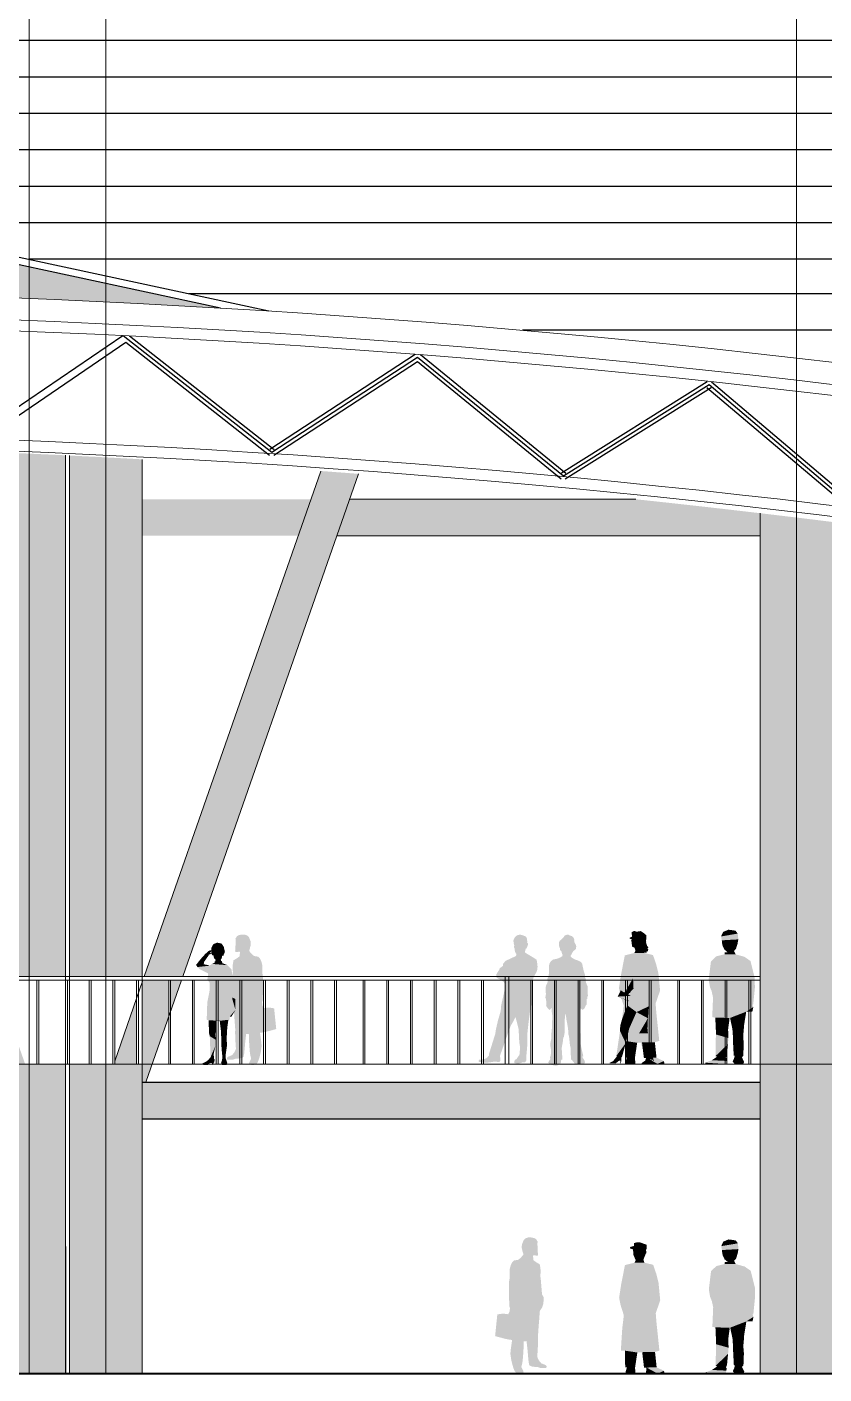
# Model space of a CAD drawing. Header units: metres. Extents: x 2330 to 2661, y 695 to 924.
# Drawn here: x 2532.2 to 2543.13, y 870.39 to 888.87 of the extents above; entities that cross this region are included whole.
import ezdxf

# ---------------------------------------------------------------- set-up
doc = ezdxf.new("R2010")
doc.units = ezdxf.units.M
doc.header["$LTSCALE"] = 20
doc.linetypes.add('ACAD_ISO02W100', pattern=[15, 12, -3])
for name, color, linetype, lineweight in [('Aux4', 31, 'Continuous', 20), ('Axis', 254, 'ACAD_ISO02W100', 5), ('Columns', 30, 'Continuous', 40), ('Equipment', 22, 'Continuous', 18), ('People', 254, 'Continuous', 13)]:
    doc.layers.add(name, color=color, linetype=linetype, lineweight=lineweight)
doc.layers.add('Tree and Others', color=74, linetype='Continuous')

# ---------------------------------------------------------------- blocks, each defined once
blk = doc.blocks.new('*U1')
at = {"linetype": 'Continuous'}
for points in [[(3774, -4942), (3744, -4957), (3805, -4952)], [(3805, -4952), (3744, -4957), (3899, -4972)], [(3744, -4957), (3744, -4987), (3899, -4972)], [(3899, -4972), (3744, -4987), (3912, -4985)], [(3912, -4985), (3744, -4987), (3927, -5014)], [(3744, -4987), (3750, -4991), (3927, -5014)], [(3750, -4991), (3748, -5030), (3927, -5014)], [(3855, -4944), (3805, -4952), (3899, -4972)], [(3922, -5037), (3734, -5068), (3918, -5079)], [(3751, -5037), (3734, -5068), (3922, -5037)], [(3734, -5068), (3744, -5073), (3918, -5079)], [(3744, -5073), (3748, -5136), (3918, -5079)], [(3927, -5014), (3748, -5030), (3922, -5037)], [(3748, -5030), (3751, -5037), (3922, -5037)], [(3918, -5079), (3748, -5136), (3936, -5129)], [(3936, -5129), (3748, -5136), (3950, -5145)], [(3748, -5136), (3787, -5151), (3950, -5145)], [(3950, -5145), (3787, -5151), (3940, -5159)], [(3787, -5151), (3788, -5200), (3940, -5159)], [(3788, -5200), (3734, -5420), (3877, -5203)], [(3877, -5203), (3734, -5420), (3908, -5230)], [(3908, -5230), (3734, -5420), (3944, -5284)], [(3944, -5284), (3734, -5420), (3986, -5421)], [(3940, -5159), (3788, -5200), (3949, -5170)], [(3949, -5170), (3788, -5200), (3946, -5194)], [(3946, -5194), (3788, -5200), (3930, -5195)], [(3930, -5195), (3788, -5200), (3888, -5200)], [(3788, -5200), (3877, -5203), (3888, -5200)], [(3930, -5195), (3888, -5200), (3932, -5207)], [(3888, -5200), (3907, -5213), (3932, -5207)], [(3734, -5420), (3752, -5487), (3986, -5421)], [(3986, -5421), (3752, -5487), (3990, -5569)], [(3752, -5487), (3761, -5527), (3990, -5569)], [(3761, -5527), (3675, -5675), (3767, -5655)], [(3767, -5655), (3675, -5675), (3754, -5668)], [(3956, -5655), (3732, -5745), (3978, -5759)], [(3767, -5655), (3732, -5745), (3956, -5655)], [(3761, -5527), (3767, -5655), (3990, -5569)], [(3990, -5569), (3767, -5655), (3956, -5655)], [(3609, -5676), (3572, -5753), (3652, -5703)], [(3652, -5703), (3572, -5753), (3715, -5706)], [(3715, -5706), (3572, -5753), (3703, -5729)], [(3703, -5729), (3572, -5753), (3732, -5745)], [(3732, -5745), (3572, -5753), (3978, -5759)], [(3572, -5753), (3713, -5807), (3978, -5759)], [(3572, -5753), (3711, -5812), (3713, -5807)], [(3678, -5681), (3652, -5703), (3715, -5706)], [(3754, -5668), (3675, -5675), (3740, -5680)], [(3675, -5675), (3678, -5681), (3740, -5680)], [(3740, -5680), (3678, -5681), (3721, -5710)], [(3678, -5681), (3715, -5706), (3721, -5710)], [(3713, -5807), (3691, -5862), (3974, -5840)], [(3978, -5759), (3713, -5807), (3974, -5840)], [(3691, -5862), (3629, -6021), (3804, -5945)], [(3804, -5945), (3629, -6021), (3714, -6147)], [(3974, -5840), (3691, -5862), (3954, -5874)], [(3691, -5862), (3804, -5945), (3954, -5874)], [(3954, -5874), (3804, -5945), (3945, -6021)], [(3804, -5945), (3834, -6209), (3945, -6021)], [(3603, -6112), (3600, -6178), (3714, -6147)], [(3714, -6147), (3600, -6178), (3671, -6328)], [(3629, -6021), (3603, -6112), (3714, -6147)], [(3945, -6021), (3834, -6209), (3939, -6147)], [(3939, -6147), (3834, -6209), (3945, -6209)], [(3600, -6178), (3554, -6488), (3671, -6328)], [(3834, -6209), (3900, -6498), (3945, -6209)], [(3945, -6209), (3900, -6498), (3960, -6254)], [(3960, -6254), (3900, -6498), (3992, -6460)], [(3671, -6328), (3554, -6488), (3645, -6424)], [(3645, -6424), (3554, -6488), (3624, -6500)], [(3554, -6488), (3563, -6492), (3624, -6500)], [(3992, -6460), (3900, -6498), (3978, -6467)], [(3978, -6467), (3900, -6498), (3934, -6485)], [(3978, -6467), (3934, -6485), (4004, -6491)], [(3934, -6485), (3936, -6493), (4004, -6491)], [(3993, -6467), (3978, -6467), (4004, -6491)], [(3473, -6570), (3472, -6579), (3508, -6579)], [(3515, -6551), (3473, -6570), (3545, -6579)], [(3473, -6570), (3508, -6579), (3545, -6579)], [(3553, -6502), (3515, -6551), (3618, -6503)], [(3618, -6503), (3515, -6551), (3602, -6545)], [(3602, -6545), (3515, -6551), (3587, -6546)], [(3587, -6546), (3515, -6551), (3545, -6579)], [(3618, -6503), (3555, -6502), (3553, -6502)], [(3563, -6492), (3555, -6502), (3624, -6500)], [(3624, -6500), (3555, -6502), (3618, -6503)], [(3618, -6503), (3602, -6545), (3618, -6535)], [(3618, -6535), (3602, -6545), (3611, -6579)], [(3602, -6545), (3606, -6579), (3611, -6579)], [(3869, -6572), (3867, -6581), (3931, -6579)], [(3931, -6579), (3867, -6581), (3910, -6581)], [(3910, -6545), (3869, -6572), (3931, -6579)], [(3926, -6498), (3910, -6545), (3987, -6515)], [(3987, -6515), (3910, -6545), (3968, -6531)], [(3968, -6531), (3910, -6545), (3931, -6579)], [(3936, -6493), (3926, -6498), (3987, -6515)], [(4004, -6491), (3936, -6493), (3987, -6515)], [(4004, -6491), (3987, -6515), (4017, -6548)], [(3987, -6515), (4013, -6553), (4017, -6548)]]:
    blk.add_solid(points, dxfattribs=at)
blk = doc.blocks.new('*U3')
at = {"linetype": 'Continuous'}
for points in [[(5362, -2785), (5332, -2840), (5508, -2824)], [(5508, -2824), (5332, -2840), (5524, -2894)], [(5415, -2764), (5362, -2785), (5478, -2777)], [(5478, -2777), (5362, -2785), (5508, -2824)], [(5178, -3001), (5121, -3075), (5232, -3034)], [(5257, -2913), (5178, -3001), (5262, -2915)], [(5262, -2915), (5178, -3001), (5293, -2935)], [(5293, -2935), (5178, -3001), (5296, -2942)], [(5296, -2942), (5178, -3001), (5232, -3034)], [(5293, -2881), (5262, -2915), (5333, -2885)], [(5333, -2885), (5262, -2915), (5314, -2908)], [(5314, -2908), (5262, -2915), (5333, -2915)], [(5262, -2915), (5293, -2935), (5333, -2915)], [(5323, -2869), (5293, -2881), (5332, -2870)], [(5332, -2870), (5293, -2881), (5333, -2878)], [(5333, -2878), (5293, -2881), (5333, -2885)], [(5333, -2915), (5293, -2935), (5311, -2927)], [(5333, -2915), (5311, -2927), (5334, -2921)], [(5332, -2840), (5333, -2878), (5524, -2894)], [(5333, -2878), (5333, -2885), (5524, -2894)], [(5333, -2885), (5333, -2911), (5524, -2894)], [(5333, -2885), (5333, -2885), (5524, -2894)], [(5524, -2894), (5333, -2911), (5487, -2944)], [(5333, -2911), (5349, -2942), (5363, -2942)], [(5333, -2911), (5363, -2942), (5487, -2944)], [(5363, -2942), (5371, -2983), (5487, -2944)], [(5487, -2944), (5371, -2983), (5478, -2984)], [(5371, -2983), (5393, -3001), (5478, -2984)], [(5393, -3001), (5391, -3022), (5465, -3003)], [(5465, -3003), (5391, -3022), (5471, -3021)], [(5478, -2984), (5393, -3001), (5465, -3003)], [(5524, -2894), (5487, -2944), (5500, -2949)], [(5232, -3034), (5121, -3075), (5227, -3067)], [(5227, -3067), (5121, -3075), (5300, -3080)], [(5121, -3075), (5138, -3106), (5300, -3080)], [(5300, -3080), (5138, -3106), (5301, -3087)], [(5301, -3087), (5138, -3106), (5615, -3137)], [(5138, -3106), (5166, -3132), (5615, -3137)], [(5166, -3132), (5282, -3190), (5615, -3137)], [(5615, -3137), (5282, -3190), (5652, -3368)], [(5282, -3190), (5290, -3207), (5652, -3368)], [(5344, -3062), (5301, -3087), (5557, -3079)], [(5557, -3079), (5301, -3087), (5615, -3137)], [(5379, -3046), (5344, -3062), (5488, -3051)], [(5488, -3051), (5344, -3062), (5557, -3079)], [(5482, -3025), (5379, -3046), (5488, -3051)], [(5382, -3025), (5379, -3046), (5482, -3025)], [(5391, -3022), (5382, -3025), (5482, -3025)], [(5471, -3021), (5391, -3022), (5482, -3025)], [(5290, -3207), (5278, -3280), (5652, -3368)], [(5278, -3280), (5308, -3323), (5652, -3368)], [(5308, -3323), (5309, -3438), (5652, -3368)], [(5652, -3368), (5309, -3438), (5638, -3434)], [(5309, -3438), (5277, -3602), (5627, -3501)], [(5627, -3501), (5277, -3602), (5628, -3554)], [(5628, -3554), (5277, -3602), (5671, -3704)], [(5638, -3434), (5309, -3438), (5627, -3501)], [(5629, -3534), (5628, -3554), (5669, -3552)], [(5669, -3552), (5628, -3554), (5671, -3704)], [(5277, -3602), (5269, -3843), (5671, -3704)], [(5671, -3704), (5269, -3843), (5593, -3798)], [(5671, -3704), (5593, -3798), (5658, -3730)], [(5658, -3730), (5593, -3798), (5615, -3800)], [(5593, -3798), (5269, -3843), (5590, -3841)], [(5590, -3841), (5269, -3843), (5572, -3844)], [(5269, -3843), (5296, -3851), (5572, -3844)], [(5572, -3844), (5296, -3851), (5451, -3858)], [(5296, -3851), (5409, -3861), (5451, -3858)], [(5296, -3851), (5301, -4027), (5409, -3861)], [(5409, -3861), (5301, -4027), (5394, -4013)], [(5451, -3858), (5409, -3861), (5435, -3863)], [(5572, -3844), (5451, -3858), (5556, -3958)], [(5451, -3858), (5469, -4008), (5556, -3958)], [(5556, -3958), (5469, -4008), (5554, -4011)], [(5394, -4013), (5301, -4027), (5387, -4051)], [(5301, -4027), (5312, -4073), (5387, -4051)], [(5387, -4051), (5312, -4073), (5398, -4125)], [(5312, -4073), (5323, -4367), (5398, -4125)], [(5398, -4125), (5323, -4367), (5392, -4208)], [(5469, -4008), (5471, -4064), (5554, -4011)], [(5554, -4011), (5471, -4064), (5548, -4101)], [(5471, -4064), (5473, -4112), (5548, -4101)], [(5548, -4101), (5473, -4112), (5553, -4203)], [(5473, -4112), (5473, -4184), (5553, -4203)], [(5392, -4208), (5323, -4367), (5366, -4324)], [(5366, -4324), (5323, -4367), (5373, -4393)], [(5473, -4184), (5482, -4304), (5553, -4203)], [(5553, -4203), (5482, -4304), (5533, -4341)], [(5482, -4304), (5489, -4366), (5533, -4341)], [(5266, -4426), (5206, -4458), (5342, -4449)], [(5342, -4449), (5206, -4458), (5311, -4451)], [(5311, -4451), (5206, -4458), (5291, -4474)], [(5206, -4458), (5206, -4473), (5291, -4474)], [(5206, -4473), (5266, -4479), (5291, -4474)], [(5296, -4401), (5266, -4426), (5379, -4409)], [(5379, -4409), (5266, -4426), (5376, -4434)], [(5266, -4426), (5342, -4449), (5376, -4434)], [(5323, -4367), (5296, -4401), (5373, -4393)], [(5373, -4393), (5296, -4401), (5379, -4397)], [(5379, -4397), (5296, -4401), (5379, -4409)], [(5342, -4449), (5341, -4474), (5349, -4476)], [(5341, -4474), (5344, -4476), (5349, -4476)], [(5376, -4434), (5342, -4449), (5349, -4476)], [(5484, -4404), (5471, -4447), (5557, -4449)], [(5471, -4447), (5487, -4479), (5557, -4449)], [(5489, -4366), (5484, -4404), (5536, -4384)], [(5536, -4384), (5484, -4404), (5557, -4449)], [(5557, -4449), (5487, -4479), (5549, -4475)], [(5533, -4341), (5489, -4366), (5536, -4384)]]:
    blk.add_solid(points, dxfattribs=at)
blk = doc.blocks.new('*U2')
at = {"linetype": 'Continuous'}
for points in [[(8832, -3251), (8815, -3289), (8956, -3265)], [(8956, -3265), (8815, -3289), (8961, -3314)], [(8815, -3289), (8821, -3322), (8961, -3314)], [(8877, -3232), (8832, -3251), (8937, -3240)], [(8937, -3240), (8832, -3251), (8956, -3265)], [(8961, -3314), (8821, -3322), (8954, -3352)], [(8821, -3322), (8824, -3350), (8954, -3352)], [(8824, -3350), (8828, -3368), (8954, -3352)], [(8954, -3352), (8828, -3368), (8941, -3394)], [(8828, -3368), (8843, -3400), (8941, -3394)], [(8941, -3394), (8843, -3400), (8924, -3413)], [(8843, -3400), (8869, -3422), (8924, -3413)], [(8924, -3413), (8869, -3422), (8938, -3441)], [(8729, -3501), (8710, -3655), (9100, -3641)], [(8773, -3458), (8729, -3501), (9012, -3461)], [(9012, -3461), (8729, -3501), (9064, -3497)], [(9064, -3497), (8729, -3501), (9100, -3641)], [(8844, -3440), (8773, -3458), (8938, -3441)], [(8938, -3441), (8773, -3458), (9012, -3461)], [(8845, -3425), (8844, -3440), (8938, -3441)], [(8869, -3422), (8845, -3425), (8938, -3441)], [(9100, -3641), (8710, -3655), (9101, -3725)], [(8710, -3655), (8721, -3719), (9101, -3725)], [(8721, -3719), (8735, -3752), (9101, -3725)], [(9101, -3725), (8735, -3752), (9087, -3865)], [(8735, -3752), (8747, -3807), (9087, -3865)], [(8747, -3807), (8740, -3972), (9087, -3865)], [(9087, -3865), (8740, -3972), (9081, -3868)], [(9081, -3868), (8740, -3972), (9088, -3887)], [(9088, -3887), (8740, -3972), (9028, -3926)], [(9028, -3926), (8740, -3972), (8891, -3979)], [(8740, -3972), (8766, -3977), (8891, -3979)], [(8766, -3977), (8880, -3983), (8891, -3979)], [(8766, -3977), (8771, -4088), (8880, -3983)], [(8880, -3983), (8771, -4088), (8887, -3984)], [(8887, -3984), (8771, -4088), (8874, -4079)], [(9028, -3926), (8891, -3979), (9009, -4044)], [(8891, -3979), (8911, -4074), (9009, -4044)], [(9088, -3887), (9028, -3926), (9080, -3926)], [(8874, -4079), (8771, -4088), (8876, -4102)], [(8771, -4088), (8771, -4119), (8876, -4102)], [(8876, -4102), (8771, -4119), (8877, -4149)], [(9009, -4044), (8911, -4074), (9007, -4079)], [(8911, -4074), (8913, -4108), (9007, -4079)], [(9007, -4079), (8913, -4108), (9002, -4134)], [(8771, -4119), (8768, -4302), (8877, -4149)], [(8877, -4149), (8768, -4302), (8873, -4201)], [(8873, -4201), (8768, -4302), (8864, -4293)], [(8913, -4108), (8916, -4138), (9002, -4134)], [(9002, -4134), (8916, -4138), (9007, -4197)], [(8916, -4138), (8916, -4183), (9007, -4197)], [(8916, -4183), (8931, -4298), (9007, -4197)], [(8916, -4183), (8922, -4299), (8931, -4298)], [(9007, -4197), (8931, -4298), (9003, -4299)], [(8780, -4308), (8737, -4337), (8855, -4317)], [(8855, -4317), (8737, -4337), (8859, -4319)], [(8859, -4319), (8737, -4337), (8861, -4328)], [(8861, -4328), (8737, -4337), (8858, -4343)], [(8864, -4293), (8768, -4302), (8855, -4317)], [(8768, -4302), (8780, -4308), (8855, -4317)], [(8925, -4322), (8913, -4348), (9010, -4352)], [(8931, -4298), (8925, -4322), (9003, -4299)], [(9003, -4299), (8925, -4322), (8991, -4311)], [(8991, -4311), (8925, -4322), (9010, -4352)], [(8737, -4337), (8682, -4358), (8858, -4343)], [(8858, -4343), (8682, -4358), (8852, -4368)], [(8682, -4358), (8682, -4366), (8761, -4367)], [(8682, -4358), (8761, -4367), (8824, -4367)], [(8682, -4358), (8824, -4367), (8852, -4368)], [(8682, -4366), (8738, -4370), (8761, -4367)], [(8761, -4367), (8773, -4368), (8824, -4367)], [(8824, -4367), (8773, -4368), (8824, -4370)], [(8824, -4367), (8827, -4368), (8852, -4368)], [(8913, -4348), (8928, -4367), (9010, -4352)], [(9010, -4352), (8928, -4367), (9002, -4368)]]:
    blk.add_solid(points, dxfattribs=at)
blk = doc.blocks.new('*U4')
at = {"linetype": 'Continuous'}
for points in [[(8003, -2676), (8002, -2686), (8225, -2698)], [(8002, -2686), (8045, -2701), (8225, -2698)], [(8016, -2665), (8003, -2676), (8225, -2698)], [(8055, -2656), (8016, -2665), (8225, -2698)], [(8225, -2698), (8045, -2701), (8215, -2703)], [(8045, -2701), (8048, -2772), (8215, -2703)], [(8215, -2703), (8048, -2772), (8223, -2729)], [(8057, -2615), (8055, -2656), (8225, -2638)], [(8225, -2638), (8055, -2656), (8225, -2698)], [(8089, -2608), (8057, -2615), (8225, -2638)], [(8138, -2606), (8089, -2608), (8225, -2638)], [(8064, -2879), (7936, -2911), (8314, -2907)], [(8223, -2729), (8048, -2772), (8221, -2750)], [(8221, -2750), (8048, -2772), (8210, -2770)], [(8210, -2770), (8048, -2772), (8184, -2839)], [(8048, -2772), (8081, -2847), (8184, -2839)], [(8081, -2847), (8064, -2879), (8196, -2879)], [(8196, -2879), (8064, -2879), (8314, -2907)], [(8184, -2839), (8081, -2847), (8196, -2879)], [(7936, -2911), (7885, -3172), (8356, -3028)], [(8356, -3028), (7885, -3172), (8386, -3149)], [(8314, -2907), (7936, -2911), (8356, -3028)], [(7885, -3172), (7858, -3348), (8409, -3383)], [(8386, -3149), (7885, -3172), (8409, -3383)], [(7858, -3348), (7877, -3445), (8409, -3383)], [(8409, -3383), (7877, -3445), (8349, -3556)], [(7877, -3445), (7921, -3585), (8349, -3556)], [(7921, -3585), (7900, -3758), (8358, -3674)], [(8349, -3556), (7921, -3585), (8358, -3674)], [(7900, -3758), (7881, -4058), (8398, -4058)], [(8358, -3674), (7900, -3758), (8398, -4058)], [(8398, -4058), (7881, -4058), (7938, -4059)], [(8398, -4058), (7938, -4059), (8339, -4075)], [(7938, -4059), (8167, -4079), (8339, -4075)], [(7938, -4059), (8102, -4083), (8167, -4079)], [(7938, -4059), (7939, -4282), (8102, -4083)], [(8102, -4083), (7939, -4282), (7962, -4282)], [(8102, -4083), (7962, -4282), (8071, -4290)], [(8339, -4075), (8167, -4079), (8361, -4282)], [(8167, -4079), (8225, -4285), (8361, -4282)], [(8167, -4079), (8192, -4287), (8225, -4285)], [(7962, -4282), (7946, -4338), (8071, -4290)], [(8071, -4290), (7946, -4338), (8075, -4326)], [(8075, -4326), (7946, -4338), (8075, -4370)], [(8225, -4285), (8217, -4368), (8374, -4366)], [(8361, -4282), (8225, -4285), (8459, -4329)], [(8225, -4285), (8374, -4366), (8459, -4329)], [(8459, -4329), (8374, -4366), (8469, -4368)], [(7946, -4338), (7948, -4372), (8075, -4370)], [(8374, -4366), (8217, -4368), (8282, -4368)]]:
    blk.add_solid(points, dxfattribs=at)

msp = doc.modelspace()

# ---------------------------------------------------------------- hatches: boundary and pattern name
h = msp.add_hatch(color=256)
h.set_gradient(color1=(0, 0, 255), color2=(0, 114, 153), tint=1)
h.paths.add_polyline_path([(2524.384, 887.272), (2514.358, 885.112, -0.008751), (2523.531, 885.225, -0.020129), (2534.852, 885.017)])
at = {"layer": 'People', "linetype": 'Continuous'}
for points in [[(2535.063, 876.342), (2535.058, 876.361), (2535.078, 876.395), (2535.097, 876.407), (2535.126, 876.416), (2535.139, 876.418), (2535.167, 876.419), (2535.184, 876.419), (2535.219, 876.406), (2535.238, 876.389), (2535.246, 876.378), (2535.266, 876.326), (2535.269, 876.288), (2535.268, 876.276), (2535.259, 876.241), (2535.259, 876.236), (2535.248, 876.201), (2535.247, 876.192), (2535.265, 876.172), (2535.278, 876.156), (2535.292, 876.142), (2535.312, 876.127), (2535.326, 876.122), (2535.336, 876.121), (2535.371, 876.115), (2535.392, 876.096), (2535.411, 876.058), (2535.425, 876.006), (2535.427, 875.986), (2535.427, 875.943), (2535.427, 875.92), (2535.429, 875.879), (2535.436, 875.833), (2535.437, 875.787), (2535.438, 875.729), (2535.436, 875.666), (2535.435, 875.605), (2535.432, 875.552), (2535.43, 875.514), (2535.428, 875.498), (2535.422, 875.495), (2535.429, 875.444), (2535.447, 875.409), (2535.515, 875.418), (2535.589, 875.407), (2535.618, 875.123), (2535.548, 875.103), (2535.484, 875.087), (2535.439, 875.077), (2535.395, 875.071), (2535.404, 875.009), (2535.413, 874.943), (2535.416, 874.911), (2535.417, 874.882), (2535.407, 874.812), (2535.401, 874.785), (2535.383, 874.716), (2535.378, 874.702), (2535.365, 874.67), (2535.353, 874.649), (2535.335, 874.636), (2535.306, 874.63), (2535.266, 874.632), (2535.245, 874.646), (2535.248, 874.667), (2535.259, 874.686), (2535.274, 874.715), (2535.261, 874.768), (2535.255, 874.814), (2535.252, 874.854), (2535.248, 874.899), (2535.246, 874.945), (2535.244, 874.989), (2535.243, 875.026), (2535.244, 875.052), (2535.205, 875.056), (2535.199, 875.003), (2535.191, 874.929), (2535.188, 874.894), (2535.186, 874.866), (2535.18, 874.805), (2535.177, 874.777), (2535.17, 874.743), (2535.169, 874.74), (2535.145, 874.725), (2535.101, 874.718), (2535.065, 874.717), (2535.035, 874.706), (2535.021, 874.703), (2535.002, 874.702), (2534.977, 874.703), (2534.956, 874.703), (2534.946, 874.703), (2534.941, 874.724), (2534.952, 874.738), (2534.976, 874.75), (2535.012, 874.765), (2535.037, 874.794), (2535.053, 874.82), (2535.065, 874.851), (2535.061, 874.909), (2535.056, 874.993), (2535.055, 875.034), (2535.054, 875.07), (2535.055, 875.123), (2535.049, 875.211), (2535.045, 875.265), (2535.041, 875.32), (2535.036, 875.373), (2535.03, 875.457), (2535.003, 875.493), (2534.984, 875.547), (2534.982, 875.582), (2534.98, 875.633), (2535.001, 875.67), (2535.007, 875.731), (2535.016, 875.85), (2535.023, 875.906), (2535.02, 875.982), (2535.023, 876.018), (2535.032, 876.067), (2535.058, 876.081), (2535.083, 876.096), (2535.116, 876.121), (2535.12, 876.18), (2535.115, 876.183), (2535.07, 876.18), (2535.058, 876.181), (2535.054, 876.2), (2535.056, 876.215), (2535.058, 876.222), (2535.058, 876.258), (2535.059, 876.265), (2535.061, 876.303)], [(2538.912, 876.14), (2538.913, 876.157), (2538.904, 876.162), (2538.897, 876.177), (2538.892, 876.187), (2538.892, 876.197), (2538.889, 876.206), (2538.889, 876.22), (2538.887, 876.23), (2538.882, 876.24), (2538.881, 876.249), (2538.882, 876.263), (2538.884, 876.271), (2538.881, 876.281), (2538.875, 876.293), (2538.879, 876.304), (2538.875, 876.316), (2538.871, 876.331), (2538.874, 876.344), (2538.879, 876.359), (2538.886, 876.372), (2538.902, 876.393), (2538.911, 876.401), (2538.931, 876.411), (2538.942, 876.414), (2538.952, 876.416), (2538.968, 876.416), (2538.979, 876.415), (2538.989, 876.413), (2539.004, 876.408), (2539.013, 876.404), (2539.034, 876.395), (2539.044, 876.388), (2539.055, 876.371), (2539.059, 876.352), (2539.059, 876.345), (2539.058, 876.338), (2539.065, 876.331), (2539.065, 876.317), (2539.06, 876.305), (2539.061, 876.305), (2539.073, 876.295), (2539.07, 876.276), (2539.065, 876.261), (2539.063, 876.253), (2539.058, 876.24), (2539.048, 876.226), (2539.041, 876.223), (2539.038, 876.213), (2539.035, 876.206), (2539.036, 876.196), (2539.03, 876.187), (2539.029, 876.18), (2539.032, 876.169), (2539.038, 876.17), (2539.048, 876.161), (2539.056, 876.158), (2539.066, 876.15), (2539.095, 876.134), (2539.149, 876.101), (2539.188, 876.075), (2539.196, 876.047), (2539.203, 875.98), (2539.2, 875.942), (2539.19, 875.909), (2539.172, 875.875), (2539.147, 875.826), (2539.137, 875.786), (2539.13, 875.728), (2539.131, 875.448), (2539.121, 875.445), (2539.107, 875.424), (2539.078, 875.2), (2539.064, 875.067), (2539.061, 874.884), (2539.048, 874.738), (2539.046, 874.746), (2539.049, 874.732), (2539.05, 874.7), (2539.05, 874.69), (2539.045, 874.685), (2539.029, 874.666), (2539.021, 874.666), (2538.997, 874.666), (2538.988, 874.662), (2538.971, 874.655), (2538.945, 874.648), (2538.929, 874.648), (2538.915, 874.649), (2538.89, 874.654), (2538.883, 874.658), (2538.882, 874.666), (2538.892, 874.7), (2538.91, 874.708), (2538.916, 874.713), (2538.939, 874.748), (2538.954, 874.764), (2538.964, 874.865), (2538.952, 874.945), (2538.948, 875.031), (2538.943, 875.124), (2538.925, 875.196), (2538.9, 875.287), (2538.895, 875.277), (2538.864, 875.217), (2538.834, 875.167), (2538.685, 874.748), (2538.69, 874.736), (2538.693, 874.727), (2538.693, 874.715), (2538.693, 874.697), (2538.69, 874.682), (2538.687, 874.674), (2538.675, 874.672), (2538.661, 874.67), (2538.647, 874.67), (2538.647, 874.677), (2538.642, 874.677), (2538.63, 874.677), (2538.618, 874.676), (2538.602, 874.674), (2538.588, 874.672), (2538.57, 874.669), (2538.511, 874.661), (2538.486, 874.66), (2538.473, 874.661), (2538.443, 874.664), (2538.413, 874.671), (2538.4, 874.672), (2538.393, 874.684), (2538.401, 874.702), (2538.42, 874.702), (2538.438, 874.704), (2538.464, 874.708), (2538.488, 874.716), (2538.503, 874.725), (2538.517, 874.737), (2538.537, 874.759), (2538.538, 874.785), (2538.626, 875.066), (2538.626, 875.075), (2538.628, 875.1), (2538.662, 875.249), (2538.669, 875.271), (2538.695, 875.361), (2538.702, 875.408), (2538.704, 875.448), (2538.77, 875.74), (2538.768, 875.737), (2538.757, 875.745), (2538.747, 875.754), (2538.742, 875.767), (2538.737, 875.771), (2538.694, 875.798), (2538.643, 875.825), (2538.635, 875.869), (2538.642, 875.881), (2538.653, 875.898), (2538.677, 875.934), (2538.677, 875.95), (2538.73, 875.991), (2538.731, 876.018), (2538.762, 876.057), (2538.904, 876.123), (2538.907, 876.128)], [(2539.2, 872.182), (2539.206, 872.202), (2539.184, 872.238), (2539.165, 872.251), (2539.134, 872.26), (2539.122, 872.262), (2539.092, 872.263), (2539.074, 872.263), (2539.037, 872.25), (2539.018, 872.231), (2539.01, 872.22), (2538.989, 872.166), (2538.985, 872.126), (2538.987, 872.113), (2538.996, 872.077), (2538.996, 872.072), (2539.008, 872.036), (2539.009, 872.026), (2538.99, 872.005), (2538.976, 871.989), (2538.961, 871.974), (2538.941, 871.958), (2538.926, 871.953), (2538.915, 871.952), (2538.879, 871.946), (2538.857, 871.925), (2538.837, 871.886), (2538.822, 871.832), (2538.821, 871.811), (2538.82, 871.766), (2538.821, 871.742), (2538.819, 871.699), (2538.811, 871.652), (2538.81, 871.603), (2538.809, 871.543), (2538.811, 871.477), (2538.813, 871.413), (2538.815, 871.358), (2538.818, 871.318), (2538.819, 871.301), (2538.826, 871.298), (2538.818, 871.245), (2538.8, 871.209), (2538.728, 871.218), (2538.651, 871.207), (2538.621, 870.909), (2538.694, 870.889), (2538.761, 870.872), (2538.808, 870.862), (2538.854, 870.856), (2538.845, 870.791), (2538.835, 870.723), (2538.832, 870.688), (2538.831, 870.658), (2538.842, 870.585), (2538.848, 870.558), (2538.867, 870.485), (2538.872, 870.47), (2538.885, 870.437), (2538.898, 870.416), (2538.916, 870.401), (2538.947, 870.395), (2538.989, 870.397), (2539.011, 870.412), (2539.007, 870.434), (2538.996, 870.454), (2538.98, 870.484), (2538.994, 870.539), (2539, 870.588), (2539.004, 870.629), (2539.007, 870.676), (2539.01, 870.724), (2539.012, 870.77), (2539.013, 870.808), (2539.012, 870.836), (2539.053, 870.84), (2539.058, 870.784), (2539.067, 870.707), (2539.07, 870.671), (2539.072, 870.642), (2539.078, 870.578), (2539.082, 870.549), (2539.089, 870.514), (2539.09, 870.51), (2539.115, 870.494), (2539.161, 870.487), (2539.199, 870.486), (2539.23, 870.475), (2539.245, 870.472), (2539.264, 870.471), (2539.291, 870.471), (2539.313, 870.472), (2539.323, 870.472), (2539.328, 870.494), (2539.317, 870.508), (2539.292, 870.521), (2539.254, 870.536), (2539.227, 870.567), (2539.211, 870.594), (2539.199, 870.626), (2539.203, 870.686), (2539.208, 870.774), (2539.209, 870.817), (2539.21, 870.855), (2539.209, 870.91), (2539.215, 871.002), (2539.219, 871.058), (2539.224, 871.116), (2539.228, 871.171), (2539.235, 871.258), (2539.263, 871.296), (2539.283, 871.353), (2539.285, 871.389), (2539.287, 871.442), (2539.265, 871.481), (2539.259, 871.545), (2539.249, 871.669), (2539.242, 871.727), (2539.245, 871.807), (2539.242, 871.844), (2539.232, 871.895), (2539.206, 871.91), (2539.179, 871.926), (2539.146, 871.952), (2539.141, 872.014), (2539.147, 872.017), (2539.194, 872.014), (2539.206, 872.015), (2539.21, 872.035), (2539.208, 872.05), (2539.206, 872.057), (2539.206, 872.095), (2539.205, 872.102), (2539.203, 872.142)]]:
    msp.add_hatch(color=256, dxfattribs=at).paths.add_polyline_path(points)
at = {"layer": 'People'}
msp.add_hatch(color=256, dxfattribs=at).paths.add_polyline_path([(2539.646, 876.402), (2539.653, 876.403), (2539.66, 876.402), (2539.666, 876.401), (2539.672, 876.398), (2539.678, 876.395), (2539.684, 876.39), (2539.689, 876.385), (2539.694, 876.38), (2539.696, 876.376), (2539.699, 876.372), (2539.701, 876.368), (2539.702, 876.364), (2539.704, 876.36), (2539.705, 876.356), (2539.707, 876.352), (2539.708, 876.348), (2539.706, 876.341), (2539.705, 876.335), (2539.706, 876.328), (2539.708, 876.321), (2539.71, 876.314), (2539.713, 876.307), (2539.716, 876.301), (2539.72, 876.294), (2539.724, 876.287), (2539.727, 876.28), (2539.73, 876.273), (2539.732, 876.267), (2539.733, 876.26), (2539.734, 876.253), (2539.733, 876.247), (2539.73, 876.24), (2539.732, 876.232), (2539.731, 876.225), (2539.727, 876.219), (2539.721, 876.213), (2539.714, 876.208), (2539.707, 876.202), (2539.7, 876.196), (2539.695, 876.19), (2539.689, 876.184), (2539.684, 876.177), (2539.68, 876.17), (2539.677, 876.162), (2539.673, 876.154), (2539.669, 876.146), (2539.664, 876.138), (2539.658, 876.131), (2539.657, 876.124), (2539.658, 876.118), (2539.662, 876.112), (2539.667, 876.107), (2539.672, 876.103), (2539.678, 876.099), (2539.684, 876.095), (2539.689, 876.092), (2539.698, 876.087), (2539.708, 876.082), (2539.718, 876.077), (2539.728, 876.073), (2539.739, 876.07), (2539.749, 876.066), (2539.76, 876.062), (2539.77, 876.058), (2539.779, 876.053), (2539.788, 876.048), (2539.796, 876.042), (2539.804, 876.035), (2539.81, 876.027), (2539.815, 876.018), (2539.818, 876.008), (2539.82, 875.996), (2539.823, 875.98), (2539.827, 875.963), (2539.831, 875.945), (2539.835, 875.926), (2539.84, 875.908), (2539.845, 875.891), (2539.851, 875.874), (2539.857, 875.859), (2539.852, 875.851), (2539.851, 875.844), (2539.853, 875.836), (2539.856, 875.828), (2539.86, 875.82), (2539.864, 875.811), (2539.866, 875.803), (2539.867, 875.795), (2539.865, 875.783), (2539.866, 875.77), (2539.869, 875.758), (2539.873, 875.747), (2539.878, 875.735), (2539.883, 875.724), (2539.888, 875.713), (2539.891, 875.702), (2539.891, 875.67), (2539.89, 875.642), (2539.89, 875.615), (2539.894, 875.583), (2539.893, 875.578), (2539.891, 875.572), (2539.889, 875.566), (2539.886, 875.561), (2539.887, 875.557), (2539.888, 875.553), (2539.888, 875.548), (2539.888, 875.543), (2539.888, 875.539), (2539.886, 875.536), (2539.883, 875.534), (2539.877, 875.534), (2539.875, 875.514), (2539.875, 875.496), (2539.876, 875.478), (2539.875, 875.458), (2539.872, 875.455), (2539.868, 875.45), (2539.865, 875.445), (2539.862, 875.44), (2539.86, 875.435), (2539.857, 875.429), (2539.855, 875.423), (2539.852, 875.418), (2539.849, 875.412), (2539.846, 875.407), (2539.843, 875.402), (2539.839, 875.398), (2539.835, 875.394), (2539.83, 875.392), (2539.825, 875.39), (2539.819, 875.389), (2539.815, 875.39), (2539.811, 875.392), (2539.808, 875.396), (2539.805, 875.399), (2539.802, 875.403), (2539.799, 875.406), (2539.796, 875.408), (2539.793, 875.408), (2539.792, 875.384), (2539.79, 875.362), (2539.788, 875.341), (2539.785, 875.322), (2539.783, 875.303), (2539.781, 875.283), (2539.779, 875.263), (2539.778, 875.241), (2539.779, 875.227), (2539.781, 875.212), (2539.784, 875.198), (2539.788, 875.183), (2539.79, 875.168), (2539.791, 875.153), (2539.789, 875.137), (2539.784, 875.121), (2539.789, 875.095), (2539.792, 875.069), (2539.794, 875.041), (2539.794, 875.013), (2539.794, 874.985), (2539.794, 874.958), (2539.795, 874.931), (2539.797, 874.904), (2539.8, 874.886), (2539.804, 874.867), (2539.808, 874.848), (2539.813, 874.829), (2539.817, 874.809), (2539.822, 874.79), (2539.826, 874.771), (2539.83, 874.751), (2539.829, 874.749), (2539.827, 874.748), (2539.825, 874.747), (2539.823, 874.746), (2539.821, 874.745), (2539.82, 874.744), (2539.819, 874.742), (2539.819, 874.74), (2539.824, 874.727), (2539.831, 874.716), (2539.838, 874.705), (2539.844, 874.695), (2539.849, 874.685), (2539.852, 874.674), (2539.853, 874.664), (2539.849, 874.653), (2539.841, 874.648), (2539.832, 874.645), (2539.824, 874.642), (2539.815, 874.639), (2539.807, 874.637), (2539.799, 874.636), (2539.791, 874.635), (2539.783, 874.635), (2539.774, 874.636), (2539.766, 874.636), (2539.757, 874.638), (2539.749, 874.639), (2539.74, 874.641), (2539.731, 874.643), (2539.722, 874.645), (2539.713, 874.648), (2539.707, 874.656), (2539.702, 874.664), (2539.696, 874.671), (2539.69, 874.678), (2539.684, 874.685), (2539.678, 874.691), (2539.672, 874.697), (2539.666, 874.703), (2539.665, 874.702), (2539.664, 874.702), (2539.663, 874.702), (2539.662, 874.702), (2539.66, 874.745), (2539.659, 874.788), (2539.658, 874.831), (2539.655, 874.873), (2539.649, 874.898), (2539.645, 874.922), (2539.643, 874.944), (2539.641, 874.966), (2539.639, 874.988), (2539.636, 875.011), (2539.632, 875.033), (2539.625, 875.056), (2539.626, 875.063), (2539.626, 875.069), (2539.625, 875.075), (2539.624, 875.083), (2539.623, 875.112), (2539.619, 875.141), (2539.614, 875.171), (2539.609, 875.201), (2539.603, 875.231), (2539.598, 875.261), (2539.595, 875.291), (2539.593, 875.321), (2539.591, 875.325), (2539.59, 875.326), (2539.588, 875.326), (2539.587, 875.324), (2539.586, 875.322), (2539.585, 875.32), (2539.584, 875.317), (2539.583, 875.316), (2539.58, 875.287), (2539.577, 875.26), (2539.576, 875.233), (2539.575, 875.206), (2539.575, 875.179), (2539.575, 875.152), (2539.575, 875.124), (2539.576, 875.095), (2539.575, 875.083), (2539.574, 875.072), (2539.572, 875.062), (2539.571, 875.052), (2539.569, 875.041), (2539.567, 875.031), (2539.565, 875.021), (2539.563, 875.01), (2539.561, 875.009), (2539.559, 875.008), (2539.558, 875.006), (2539.558, 875.005), (2539.557, 875.003), (2539.556, 875.001), (2539.555, 875), (2539.553, 874.999), (2539.555, 874.995), (2539.556, 874.991), (2539.555, 874.988), (2539.554, 874.984), (2539.552, 874.981), (2539.551, 874.977), (2539.55, 874.974), (2539.551, 874.971), (2539.551, 874.958), (2539.549, 874.944), (2539.547, 874.929), (2539.544, 874.915), (2539.541, 874.899), (2539.538, 874.884), (2539.536, 874.869), (2539.536, 874.855), (2539.536, 874.835), (2539.537, 874.816), (2539.538, 874.797), (2539.539, 874.779), (2539.541, 874.76), (2539.542, 874.741), (2539.542, 874.723), (2539.542, 874.703), (2539.534, 874.702), (2539.529, 874.699), (2539.526, 874.693), (2539.525, 874.687), (2539.524, 874.68), (2539.524, 874.672), (2539.524, 874.665), (2539.522, 874.659), (2539.519, 874.654), (2539.516, 874.649), (2539.512, 874.644), (2539.508, 874.64), (2539.503, 874.637), (2539.498, 874.634), (2539.493, 874.631), (2539.488, 874.629), (2539.483, 874.627), (2539.477, 874.625), (2539.472, 874.624), (2539.467, 874.623), (2539.462, 874.622), (2539.457, 874.621), (2539.453, 874.62), (2539.449, 874.62), (2539.442, 874.621), (2539.436, 874.623), (2539.43, 874.624), (2539.424, 874.625), (2539.418, 874.626), (2539.412, 874.627), (2539.406, 874.628), (2539.4, 874.629), (2539.394, 874.631), (2539.389, 874.633), (2539.383, 874.635), (2539.377, 874.638), (2539.37, 874.641), (2539.364, 874.645), (2539.358, 874.65), (2539.352, 874.656), (2539.352, 874.664), (2539.354, 874.672), (2539.357, 874.679), (2539.362, 874.686), (2539.367, 874.693), (2539.372, 874.7), (2539.377, 874.707), (2539.379, 874.714), (2539.378, 874.718), (2539.376, 874.72), (2539.373, 874.723), (2539.371, 874.726), (2539.379, 874.746), (2539.384, 874.766), (2539.387, 874.786), (2539.389, 874.807), (2539.388, 874.828), (2539.386, 874.85), (2539.382, 874.872), (2539.377, 874.896), (2539.377, 874.909), (2539.378, 874.921), (2539.38, 874.933), (2539.382, 874.944), (2539.384, 874.955), (2539.387, 874.966), (2539.389, 874.977), (2539.391, 874.989), (2539.391, 875.01), (2539.392, 875.029), (2539.392, 875.047), (2539.394, 875.065), (2539.395, 875.083), (2539.397, 875.102), (2539.399, 875.122), (2539.401, 875.143), (2539.399, 875.162), (2539.399, 875.183), (2539.4, 875.203), (2539.402, 875.224), (2539.404, 875.245), (2539.406, 875.265), (2539.406, 875.285), (2539.405, 875.304), (2539.404, 875.317), (2539.402, 875.331), (2539.4, 875.344), (2539.398, 875.356), (2539.396, 875.368), (2539.395, 875.38), (2539.395, 875.392), (2539.398, 875.404), (2539.396, 875.407), (2539.394, 875.409), (2539.392, 875.411), (2539.39, 875.413), (2539.388, 875.409), (2539.385, 875.404), (2539.382, 875.398), (2539.379, 875.392), (2539.375, 875.388), (2539.37, 875.386), (2539.364, 875.386), (2539.358, 875.391), (2539.351, 875.398), (2539.345, 875.405), (2539.339, 875.412), (2539.334, 875.42), (2539.33, 875.427), (2539.326, 875.434), (2539.323, 875.441), (2539.321, 875.449), (2539.322, 875.457), (2539.324, 875.466), (2539.325, 875.475), (2539.325, 875.484), (2539.325, 875.493), (2539.324, 875.502), (2539.322, 875.511), (2539.319, 875.519), (2539.318, 875.527), (2539.317, 875.536), (2539.314, 875.545), (2539.31, 875.551), (2539.312, 875.565), (2539.314, 875.578), (2539.316, 875.591), (2539.318, 875.604), (2539.316, 875.622), (2539.314, 875.641), (2539.314, 875.66), (2539.314, 875.68), (2539.316, 875.7), (2539.321, 875.72), (2539.329, 875.739), (2539.34, 875.758), (2539.339, 875.765), (2539.34, 875.772), (2539.341, 875.778), (2539.342, 875.785), (2539.338, 875.795), (2539.337, 875.804), (2539.339, 875.813), (2539.342, 875.822), (2539.346, 875.83), (2539.349, 875.839), (2539.353, 875.847), (2539.354, 875.856), (2539.357, 875.869), (2539.358, 875.883), (2539.358, 875.898), (2539.358, 875.913), (2539.358, 875.928), (2539.358, 875.944), (2539.358, 875.959), (2539.359, 875.975), (2539.36, 875.99), (2539.363, 876.004), (2539.367, 876.019), (2539.373, 876.032), (2539.381, 876.045), (2539.392, 876.057), (2539.405, 876.068), (2539.42, 876.077), (2539.428, 876.078), (2539.436, 876.08), (2539.444, 876.082), (2539.452, 876.083), (2539.46, 876.085), (2539.468, 876.087), (2539.476, 876.089), (2539.484, 876.092), (2539.491, 876.095), (2539.499, 876.098), (2539.507, 876.101), (2539.515, 876.105), (2539.522, 876.109), (2539.529, 876.114), (2539.536, 876.119), (2539.543, 876.124), (2539.545, 876.129), (2539.545, 876.133), (2539.546, 876.137), (2539.547, 876.142), (2539.542, 876.149), (2539.539, 876.156), (2539.537, 876.163), (2539.535, 876.169), (2539.534, 876.175), (2539.532, 876.181), (2539.529, 876.188), (2539.525, 876.195), (2539.518, 876.199), (2539.514, 876.204), (2539.512, 876.21), (2539.512, 876.216), (2539.512, 876.223), (2539.511, 876.23), (2539.509, 876.236), (2539.505, 876.242), (2539.5, 876.254), (2539.497, 876.265), (2539.495, 876.276), (2539.495, 876.287), (2539.496, 876.299), (2539.498, 876.31), (2539.501, 876.321), (2539.506, 876.332), (2539.511, 876.336), (2539.516, 876.34), (2539.521, 876.344), (2539.525, 876.348), (2539.53, 876.352), (2539.535, 876.356), (2539.54, 876.36), (2539.544, 876.364), (2539.549, 876.369), (2539.553, 876.373), (2539.557, 876.377), (2539.56, 876.382), (2539.564, 876.387), (2539.566, 876.391), (2539.569, 876.396), (2539.571, 876.402), (2539.575, 876.404), (2539.58, 876.406), (2539.584, 876.408), (2539.589, 876.41), (2539.594, 876.412), (2539.599, 876.414), (2539.604, 876.416), (2539.609, 876.417), (2539.613, 876.418), (2539.618, 876.418), (2539.623, 876.417), (2539.628, 876.416), (2539.633, 876.414), (2539.637, 876.411), (2539.642, 876.407)])
at = {"layer": 'Tree and Others'}
h = msp.add_hatch(color=256, dxfattribs=at)
h.set_gradient(color1=(150, 154, 141), color2=(230, 234, 234), tint=1, name='INVCYLINDER')
h.paths.add_polyline_path([(2529.212, 883.121, 0.000963), (2528.679, 883.133), (2531.224, 875.842), (2531.729, 875.842), (2531.729, 875.914)])
h.paths.add_polyline_path([(2536.745, 882.741, 0.000933), (2536.229, 882.78), (2533.807, 875.842), (2534.336, 875.842)])
h.paths.add_polyline_path([(2531.36, 875.792), (2531.242, 875.792), (2531.36, 875.453)])
h.paths.add_polyline_path([(2531.685, 875.792), (2531.385, 875.792), (2531.385, 875.381), (2531.643, 874.642), (2531.685, 874.642)])
h.paths.add_polyline_path([(2531.771, 875.792), (2531.729, 875.792), (2531.729, 874.642), (2532.01, 874.642), (2532.01, 875.108)])
h.paths.add_polyline_path([(2532.035, 875.036), (2532.035, 874.642), (2532.173, 874.642)])
h.paths.add_polyline_path([(2533.702, 875.54), (2533.402, 874.681), (2533.402, 874.642), (2533.702, 874.642)])
h.paths.add_polyline_path([(2534.144, 875.792), (2533.789, 875.792), (2533.78, 875.765), (2533.78, 874.642), (2533.918, 874.642), (2534.144, 875.29)])
h.paths.add_polyline_path([(2534.319, 875.792), (2534.169, 875.792), (2534.169, 875.361)])
h.paths.add_polyline_path([(2533.918, 874.642), (2533.78, 874.642), (2533.78, 874.392), (2533.83, 874.392)])
h.paths.add_polyline_path([(2531.729, 874.642), (2531.643, 874.642), (2531.729, 874.397)])
h = msp.add_hatch(color=256, dxfattribs=at)
h.set_gradient(color1=(150, 154, 141), color2=(230, 234, 234), tint=1, name='INVCYLINDER')
h.paths.add_polyline_path([(2532.729, 882.995, 0.001806), (2531.729, 883.04), (2531.729, 875.914), (2531.754, 875.842), (2532.729, 875.842)])
h.paths.add_polyline_path([(2533.78, 882.94, 0.001806), (2532.78, 882.992), (2532.78, 878.142), (2533.78, 878.142)])
h.paths.add_polyline_path([(2533.78, 878.142), (2532.78, 878.142), (2532.78, 875.842), (2533.78, 875.842)])
h = msp.add_hatch(color=256, dxfattribs=at)
h.set_gradient(color1=(150, 154, 141), color2=(230, 234, 234), tint=1, name='INVCYLINDER')
h.paths.add_polyline_path([(2542.255, 881.892), (2542.255, 882.201, 0.003092), (2540.552, 882.392), (2536.623, 882.392), (2536.449, 881.892)])
h.paths.add_polyline_path([(2533.78, 882.392), (2533.78, 881.892), (2535.919, 881.892), (2536.094, 882.392)])
h.paths.add_polyline_path([(2529.467, 882.392), (2529.642, 881.892), (2531.729, 881.892), (2531.729, 882.392)])
h.paths.add_polyline_path([(2529.112, 881.892), (2528.937, 882.392), (2523.254, 882.392), (2523.254, 881.892), (2523.769, 881.892)])
h = msp.add_hatch(color=256, dxfattribs=at)
h.set_gradient(color1=(150, 154, 141), color2=(230, 234, 234), tint=1, name='INVCYLINDER')
h.paths.add_polyline_path([(2542.255, 874.642), (2543.254, 874.642), (2543.254, 875.792), (2543.254, 875.842), (2543.254, 882.08, 0.001815), (2542.255, 882.201)])
h = msp.add_hatch(color=256, dxfattribs=at)
h.set_gradient(color1=(150, 154, 141), color2=(230, 234, 234), tint=1, name='INVCYLINDER')
h.paths.add_polyline_path([(2532.729, 874.642), (2531.729, 874.642), (2531.729, 870.392), (2532.729, 870.392)])
h.paths.add_polyline_path([(2533.78, 874.642), (2532.78, 874.642), (2532.78, 870.392), (2533.766, 870.392), (2533.78, 870.392)])
h = msp.add_hatch(color=256, dxfattribs=at)
h.set_gradient(color1=(150, 154, 141), color2=(230, 234, 234), tint=1, name='INVCYLINDER')
h.paths.add_polyline_path([(2543.254, 874.642), (2542.255, 874.642), (2542.255, 870.392), (2543.254, 870.392)])
h = msp.add_hatch(color=256, dxfattribs=at)
h.set_gradient(color1=(150, 154, 141), color2=(230, 234, 234), tint=1, name='INVCYLINDER')
h.paths.add_polyline_path([(2542.254, 874.392), (2533.78, 874.392), (2533.78, 873.892), (2542.254, 873.892)])

# ---------------------------------------------------------------- linework, layer by layer
for p, q in [((2524.384, 887.375), (2535.515, 884.976)), ((2524.384, 887.272), (2534.852, 885.017))]:
    msp.add_line(p, q)
at = {"layer": 'Aux4'}
for radius in [140.693, 140.393, 140.243, 138.743, 138.593]:
    msp.add_arc((2526.609, 744.565), radius, 76.48031, 91.2647, dxfattribs=at)
at = {"layer": 'Axis'}
for p, q in [((2532.228, 922.126), (2532.228, 870.392)), ((2532.228, 922.126), (2532.228, 870.392)), ((2533.28, 922.126), (2533.28, 870.392)), ((2542.755, 922.184), (2542.755, 870.392))]:
    msp.add_line(p, q, dxfattribs=at)
at = {"layer": 'Columns', "lineweight": 20}
for p, q in [((2524.764, 874.642), (2533.679, 874.642)), ((2542.255, 874.642), (2532.78, 874.642)), ((2534.741, 874.642), (2542.286, 874.642)), ((2534.767, 874.642), (2544.768, 874.642)), ((2535.064, 874.642), (2543.766, 874.642)), ((2532.729, 873.892), (2532.731, 870.392)), ((2534.765, 873.892), (2542.255, 873.892)), ((2515.383, 870.392), (2534.382, 870.392))]:
    msp.add_line(p, q, dxfattribs=at)
at = {"layer": 'Columns'}
for p, q in [((2554.381, 870.392), (2482.881, 870.392)), ((2533.766, 870.392), (2524.766, 870.392)), ((2534.381, 870.392), (2525.38, 870.392)), ((2543.768, 870.392), (2534.768, 870.392)), ((2544.383, 870.392), (2535.383, 870.392))]:
    msp.add_line(p, q, dxfattribs=at)
at = {"layer": 'Equipment'}
for p, q in [((2532.729, 882.995), (2532.729, 870.392)), ((2532.78, 882.992), (2532.78, 870.392)), ((2533.78, 882.94), (2533.78, 870.392)), ((2542.255, 882.201), (2542.255, 870.392))]:
    msp.add_line(p, q, dxfattribs=at)
at = {"layer": 'Tree and Others'}
for p, q in [((2554.151, 888.686), (2517.655, 888.686)), ((2554.151, 888.186), (2517.855, 888.186)), ((2554.151, 887.686), (2518.049, 887.686)), ((2554.151, 887.186), (2525.261, 887.186)), ((2554.151, 886.686), (2527.582, 886.686)), ((2554.151, 886.186), (2529.903, 886.186)), ((2554.151, 885.686), (2532.223, 885.686)), ((2554.151, 885.212), (2534.421, 885.212)), ((2554.151, 884.712), (2538.997, 884.712)), ((2531.607, 883.342), (2533.513, 884.639)), ((2531.642, 883.244), (2533.555, 884.547)), ((2533.52, 884.638), (2535.557, 883.037)), ((2533.555, 884.547), (2535.527, 882.998)), ((2533.606, 884.634), (2535.588, 883.077)), ((2535.53, 883.079), (2537.525, 884.383)), ((2535.557, 883.037), (2537.557, 884.344)), ((2537.557, 884.344), (2539.557, 882.713)), ((2537.596, 884.378), (2539.589, 882.752)), ((2535.585, 882.996), (2537.554, 884.283)), ((2537.554, 884.283), (2539.526, 882.674)), ((2539.531, 882.756), (2541.531, 884.009)), ((2539.557, 882.713), (2541.557, 883.966)), ((2541.557, 883.966), (2543.507, 882.316)), ((2541.59, 884.005), (2543.507, 882.381)), ((2539.584, 882.671), (2541.584, 883.924)), ((2541.525, 883.928), (2543.467, 882.285)), ((2533.78, 874.392), (2542.255, 874.392)), ((2533.78, 873.892), (2542.255, 873.892))]:
    msp.add_line(p, q, dxfattribs=at)
at = {"layer": 'Tree and Others', "lineweight": 9}
for p, q in [((2532.729, 875.046), (2532.729, 882.899)), ((2540.552, 882.392), (2536.623, 882.392)), ((2542.255, 881.892), (2536.449, 881.892))]:
    msp.add_line(p, q, dxfattribs=at)
at = {"layer": 'Tree and Others', "lineweight": 20}
for p, q in [((2533.807, 875.842), (2536.229, 882.78)), ((2534.336, 875.842), (2536.745, 882.741)), ((2533.402, 874.681), (2533.789, 875.792)), ((2533.83, 874.392), (2534.319, 875.792))]:
    msp.add_line(p, q, dxfattribs=at)
at = {"layer": 'Tree and Others', "lineweight": 5}
for p, q in [((2530.36, 875.842), (2534.336, 875.842)), ((2534.336, 875.842), (2538.81, 875.842)), ((2538.76, 874.642), (2538.76, 875.842)), ((2538.76, 875.842), (2542.255, 875.842)), ((2538.81, 874.642), (2538.81, 875.842)), ((2530.36, 875.792), (2534.469, 875.792)), ((2532.335, 874.642), (2532.335, 875.792)), ((2532.335, 875.792), (2532.335, 874.642)), ((2532.36, 875.792), (2532.36, 874.642)), ((2532.36, 875.792), (2532.402, 875.792)), ((2532.727, 875.792), (2532.727, 874.642)), ((2532.752, 874.642), (2532.752, 875.792)), ((2532.752, 875.792), (2532.752, 874.642)), ((2533.052, 875.792), (2533.052, 874.642)), ((2533.077, 874.642), (2533.077, 875.792)), ((2533.077, 875.792), (2533.077, 874.642)), ((2533.377, 875.792), (2533.377, 874.642)), ((2533.402, 874.642), (2533.402, 875.792)), ((2533.402, 875.792), (2533.402, 874.642)), ((2533.702, 875.792), (2533.702, 874.642)), ((2533.727, 874.642), (2533.727, 875.792)), ((2533.727, 875.792), (2533.727, 874.642)), ((2534.144, 874.642), (2534.144, 875.792)), ((2534.144, 875.792), (2534.144, 874.642)), ((2534.169, 875.792), (2534.169, 874.642)), ((2534.469, 875.792), (2538.81, 875.792)), ((2534.469, 874.642), (2534.469, 875.792)), ((2534.469, 875.792), (2534.469, 874.642)), ((2534.494, 875.792), (2534.494, 874.642)), ((2534.794, 874.642), (2534.794, 875.792)), ((2534.794, 875.792), (2534.794, 874.642)), ((2534.819, 875.792), (2534.819, 874.642)), ((2535.119, 874.642), (2535.119, 875.792)), ((2535.119, 875.792), (2535.119, 874.642)), ((2535.144, 875.792), (2535.144, 874.642)), ((2535.444, 874.642), (2535.444, 875.792)), ((2535.444, 875.792), (2535.444, 874.642)), ((2535.469, 875.792), (2535.469, 874.642)), ((2535.769, 874.642), (2535.769, 875.792)), ((2535.769, 875.792), (2535.769, 874.642)), ((2535.794, 875.792), (2535.794, 874.642)), ((2536.094, 874.642), (2536.094, 875.792)), ((2536.094, 875.792), (2536.094, 874.642)), ((2536.119, 875.792), (2536.119, 874.642)), ((2536.419, 874.642), (2536.419, 875.792)), ((2536.419, 875.792), (2536.419, 874.642)), ((2536.444, 875.792), (2536.444, 874.642)), ((2536.444, 875.792), (2536.485, 875.792)), ((2536.81, 875.792), (2536.81, 874.642)), ((2536.835, 874.642), (2536.835, 875.792)), ((2536.835, 875.792), (2536.835, 874.642)), ((2537.135, 875.792), (2537.135, 874.642)), ((2537.16, 874.642), (2537.16, 875.792)), ((2537.16, 875.792), (2537.16, 874.642)), ((2537.46, 875.792), (2537.46, 874.642)), ((2537.485, 874.642), (2537.485, 875.792)), ((2537.485, 875.792), (2537.485, 874.642)), ((2537.785, 875.792), (2537.785, 874.642)), ((2537.81, 874.642), (2537.81, 875.792)), ((2537.81, 875.792), (2537.81, 874.642)), ((2538.11, 875.792), (2538.11, 874.642)), ((2538.135, 874.642), (2538.135, 875.792)), ((2538.135, 875.792), (2538.135, 874.642)), ((2538.435, 875.792), (2538.435, 874.642)), ((2538.46, 874.642), (2538.46, 875.792)), ((2538.46, 875.792), (2538.46, 874.642)), ((2538.76, 875.792), (2538.76, 874.642)), ((2538.76, 875.792), (2542.255, 875.792)), ((2538.76, 875.792), (2538.76, 874.642)), ((2538.81, 875.792), (2538.81, 874.642)), ((2538.81, 875.792), (2538.81, 874.642)), ((2539.11, 874.642), (2539.11, 875.792)), ((2539.11, 875.792), (2539.11, 874.642)), ((2539.135, 875.792), (2539.135, 874.642)), ((2539.435, 874.642), (2539.435, 875.792)), ((2539.435, 875.792), (2539.435, 874.642)), ((2539.46, 875.792), (2539.46, 874.642)), ((2539.76, 874.642), (2539.76, 875.792)), ((2539.76, 875.792), (2539.76, 874.642)), ((2539.785, 875.792), (2539.785, 874.642)), ((2540.085, 874.642), (2540.085, 875.792)), ((2540.085, 875.792), (2540.085, 874.642)), ((2540.11, 875.792), (2540.11, 874.642)), ((2540.41, 874.642), (2540.41, 875.792)), ((2540.41, 875.792), (2540.41, 874.642)), ((2540.435, 875.792), (2540.435, 874.642)), ((2540.735, 874.642), (2540.735, 875.792)), ((2540.735, 875.792), (2540.735, 874.642)), ((2540.76, 875.792), (2540.76, 874.642)), ((2540.76, 875.792), (2540.802, 875.792)), ((2541.127, 875.792), (2541.127, 874.642)), ((2541.152, 874.642), (2541.152, 875.792)), ((2541.152, 875.792), (2541.152, 874.642)), ((2541.452, 875.792), (2541.452, 874.642)), ((2541.477, 874.642), (2541.477, 875.792)), ((2541.477, 875.792), (2541.477, 874.642)), ((2541.777, 875.792), (2541.777, 874.642)), ((2541.802, 874.642), (2541.802, 875.792)), ((2541.802, 875.792), (2541.802, 874.642)), ((2542.102, 875.792), (2542.102, 874.642)), ((2542.127, 874.642), (2542.127, 875.792)), ((2542.127, 875.792), (2542.127, 874.642)), ((2533.766, 874.642), (2533.767, 874.642))]:
    msp.add_line(p, q, dxfattribs=at)

# ---------------------------------------------------------------- block references
at = {"layer": 'People', "xscale": 0.001110884644049293, "yscale": 0.001110884644049293, "zscale": 0.001110884644049293}
msp.add_blockref('*U1', (2536.335, 881.959), dxfattribs=at)
at = {"layer": 'People', "linetype": 'Continuous'}
for name, p, xscale, yscale, zscale in [('*U4', (2532.28, 879.112), 0.001023200004510727, 0.001023200004510727, 0.001023200004510727), ('*U3', (2529.5, 879.017), 0.0009801020901250013, 0.0009801020901250013, 0.0009801020901250013), ('*U4', (2532.282, 874.862), 0.001023200004510727, 0.001023200004510727, 0.001023200004510727)]:
    msp.add_blockref(name, p, dxfattribs=dict(at, xscale=xscale, yscale=yscale, zscale=zscale))
at = {"layer": 'People', "color": 0, "linetype": 'Continuous', "xscale": 0.001620748806999472, "yscale": 0.001620748806999472, "zscale": 0.001620748806999472}
for p in [(2527.434, 881.724), (2527.436, 877.474)]:
    msp.add_blockref('*U2', p, dxfattribs=at)

doc.saveas('drawing.dxf')
